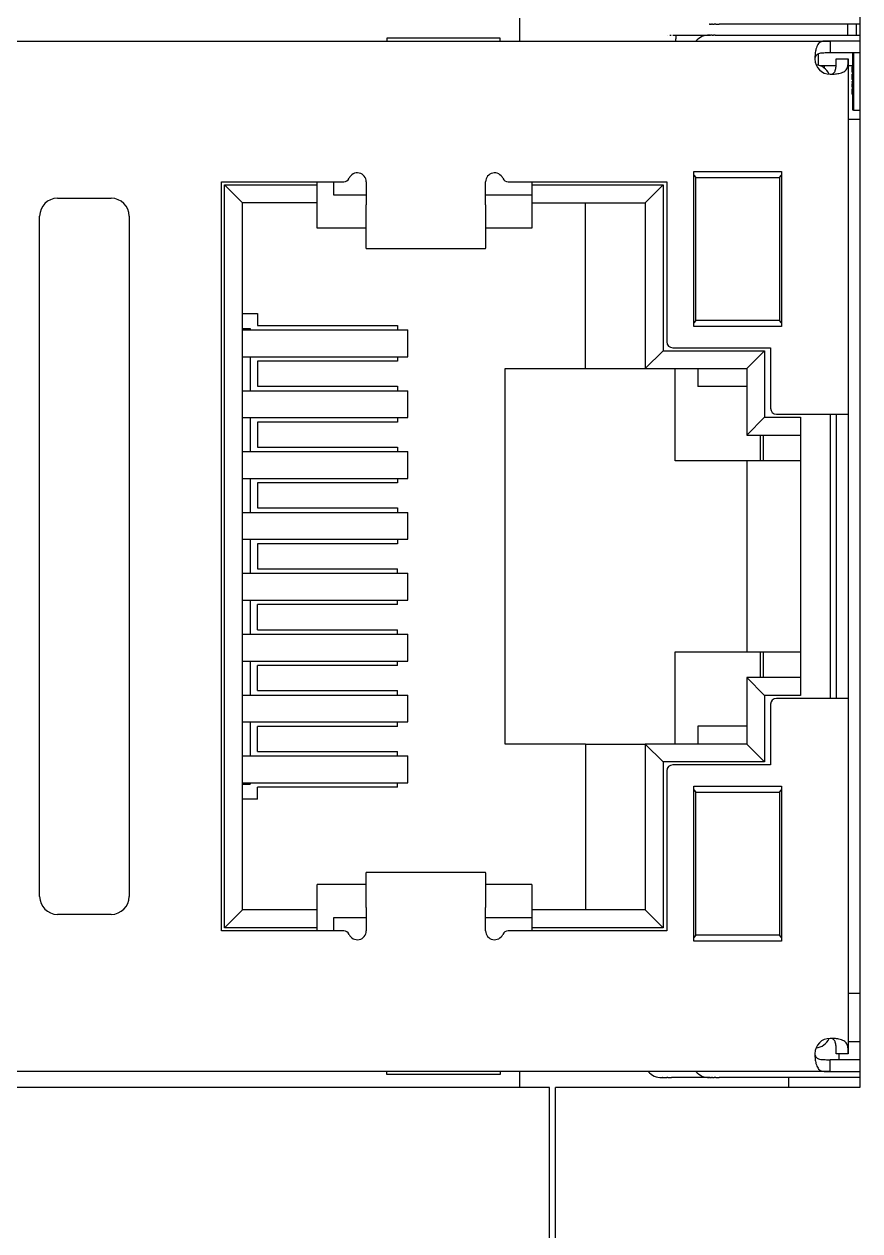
# Model space of a CAD drawing. Header units: inches. Extents: x 17 to 3130, y 15 to 659.
# Drawn here: x 1760.06 to 1774.06, y 227.66 to 247.88 of the extents above; entities that cross this region are included whole.
import ezdxf

# ---------------------------------------------------------------- set-up
doc = ezdxf.new("R2010")
doc.units = ezdxf.units.IN
doc.header["$MEASUREMENT"] = 0
doc.layers.add('Sichtbare Kanten(DIN)', color=7, linetype='Continuous', lineweight=25)

msp = doc.modelspace()

# ---------------------------------------------------------------- linework, layer by layer
at = {"layer": 'Sichtbare Kanten(DIN)'}
for p, q in [((1774.06406, 265.50861), (1774.06406, 230.05861)), ((1768.35881, 247.97849), (1768.35881, 247.59549)), ((1771.54068, 247.87849), (1771.54636, 247.87849)), ((1771.5553, 247.87849), (1771.54636, 247.87849)), ((1771.5553, 247.87849), (1771.57554, 247.87849)), ((1771.59252, 247.87849), (1771.57554, 247.87849)), ((1771.59252, 247.87849), (1771.62447, 247.87849)), ((1771.64749, 247.87849), (1771.62447, 247.87849)), ((1771.64749, 247.87849), (1771.70669, 247.87849)), ((1774.06406, 247.87849), (1771.70669, 247.87849)), ((1773.85881, 247.87849), (1773.85881, 247.69549)), ((1774.00649, 247.69549), (1774.00649, 247.87849)), ((1748.61683, 247.59549), (1773.56683, 247.59549)), ((1768.03795, 247.64383), (1766.13795, 247.64383)), ((1766.13795, 247.64383), (1766.13795, 247.59549)), ((1768.03795, 247.59549), (1768.03795, 247.64383)), ((1770.84056, 247.69549), (1770.84166, 247.69549)), ((1770.88065, 247.69549), (1770.90083, 247.69549)), ((1770.92723, 247.69549), (1770.99006, 247.69549)), ((1770.99006, 247.69549), (1771.54056, 247.69549)), ((1771.54056, 247.69549), (1771.54194, 247.69549)), ((1771.55143, 247.69549), (1771.54194, 247.69549)), ((1771.55143, 247.69549), (1771.56237, 247.69549)), ((1771.58617, 247.69549), (1771.56237, 247.69549)), ((1771.58617, 247.69549), (1771.60833, 247.69549)), ((1771.63855, 247.69549), (1771.60833, 247.69549)), ((1771.63855, 247.69549), (1771.70667, 247.69549)), ((1771.70667, 247.69549), (1774.06406, 247.69549)), ((1774.06406, 247.59549), (1773.56683, 247.59549)), ((1773.56683, 247.59549), (1773.56683, 247.39549)), ((1773.36683, 247.37888), (1773.36683, 247.19044)), ((1774.06406, 247.39549), (1773.56683, 247.39549)), ((1773.94683, 246.43449), (1773.94683, 247.39549)), ((1773.95683, 247.39549), (1773.95683, 246.43449)), ((1773.66546, 247.18049), (1773.40213, 247.18049)), ((1773.46683, 247.18049), (1773.46683, 247.14549)), ((1773.66683, 247.29549), (1773.86683, 247.29549)), ((1773.86683, 247.29549), (1773.86683, 241.34049)), ((1773.94683, 247.18049), (1773.86683, 247.18049)), ((1773.93683, 247.07241), (1773.93683, 247.16033)), ((1773.94483, 247.16833), (1773.94683, 247.16833)), ((1773.93683, 246.91172), (1773.93683, 246.91623)), ((1773.93683, 246.91172), (1773.93683, 246.89572)), ((1773.94483, 247.06441), (1773.94683, 247.06441)), ((1773.94483, 247.04731), (1773.94683, 247.04731)), ((1773.94483, 246.99603), (1773.94683, 246.99603)), ((1773.94483, 246.96029), (1773.94683, 246.96029)), ((1773.94483, 246.94474), (1773.94683, 246.94474)), ((1773.94483, 246.92423), (1773.94683, 246.92423)), ((1773.93683, 246.89121), (1773.93683, 246.89572)), ((1773.93683, 246.89121), (1773.93683, 246.87521)), ((1773.93683, 246.82146), (1773.93683, 246.87521)), ((1773.94483, 246.90372), (1773.94683, 246.90372)), ((1773.94683, 246.88321), (1773.94483, 246.88321)), ((1773.94683, 246.81346), (1773.94483, 246.81346)), ((1773.94483, 246.80115), (1773.94683, 246.80115)), ((1773.94483, 246.74987), (1773.94683, 246.74987)), ((1773.94483, 246.71413), (1773.94683, 246.71413)), ((1773.94483, 246.69859), (1773.94683, 246.69859)), ((1773.95683, 246.43449), (1773.94683, 246.43449)), ((1773.95683, 246.43449), (1774.06406, 246.43449)), ((1774.06406, 246.28114), (1773.86683, 246.28114)), ((1771.28183, 242.81049), (1771.28183, 245.41049)), ((1771.28183, 245.41049), (1772.75183, 245.41049)), ((1771.28183, 245.34549), (1771.31683, 245.31049)), ((1771.31683, 245.31049), (1772.71683, 245.31049)), ((1771.31683, 242.91049), (1771.31683, 245.31049)), ((1772.71683, 245.31049), (1772.75183, 245.34549)), ((1772.71683, 245.31049), (1772.71683, 242.91049)), ((1772.75183, 245.41049), (1772.75183, 242.81049)), ((1763.36683, 232.68549), (1763.36683, 245.23549)), ((1763.36683, 245.23549), (1765.41271, 245.23549)), ((1763.41683, 232.73549), (1763.41683, 245.18549)), ((1763.41683, 245.18549), (1764.96683, 245.18549)), ((1763.41683, 245.18549), (1763.71683, 244.88549)), ((1764.96683, 245.18549), (1764.96683, 245.23549)), ((1764.96683, 244.88549), (1764.96683, 245.18549)), ((1765.24683, 245.01049), (1765.24683, 245.23549)), ((1765.79183, 245.23549), (1765.79183, 244.84997)), ((1767.79183, 244.84997), (1767.79183, 245.23549)), ((1768.17096, 245.23549), (1770.82683, 245.23549)), ((1768.56683, 245.23549), (1768.56683, 245.18549)), ((1768.56683, 245.18549), (1768.56683, 244.88549)), ((1768.56683, 245.18549), (1770.76683, 245.18549)), ((1770.76683, 245.18549), (1770.46683, 244.88549)), ((1770.76683, 245.18549), (1770.76683, 242.40549)), ((1770.82683, 245.23549), (1770.82683, 242.55549)), ((1760.61683, 244.96049), (1761.51683, 244.96049)), ((1764.96683, 244.88549), (1763.71683, 244.88549)), ((1763.71683, 233.03549), (1763.71683, 244.88549)), ((1764.96683, 244.46049), (1764.96683, 244.88549)), ((1765.79183, 245.01049), (1765.24683, 245.01049)), ((1768.56683, 245.01049), (1767.79183, 245.01049)), ((1768.56683, 244.88549), (1768.56683, 244.46049)), ((1768.56683, 244.88549), (1770.46683, 244.88549)), ((1769.46683, 242.10549), (1769.46683, 244.88549)), ((1770.46683, 244.88549), (1770.46683, 242.10549)), ((1765.79183, 244.12497), (1765.79183, 244.84997)), ((1767.79183, 244.84997), (1767.79183, 244.12497)), ((1760.31683, 233.26049), (1760.31683, 244.66049)), ((1761.81683, 244.66049), (1761.81683, 233.26049)), ((1765.79183, 244.46049), (1764.96683, 244.46049)), ((1768.56683, 244.46049), (1767.79183, 244.46049)), ((1765.79183, 244.12497), (1765.79183, 244.11049)), ((1767.79183, 244.11049), (1765.79183, 244.11049)), ((1767.79183, 244.11049), (1767.79183, 244.12497)), ((1763.71683, 243.02718), (1763.96683, 243.02718)), ((1763.96683, 243.02718), (1763.96683, 242.83049)), ((1771.31683, 242.91049), (1771.28183, 242.87549)), ((1772.71683, 242.91049), (1771.31683, 242.91049)), ((1772.75183, 242.87549), (1772.71683, 242.91049)), ((1763.71683, 242.78049), (1763.84683, 242.78049)), ((1763.71683, 242.75549), (1766.48791, 242.75549)), ((1763.84683, 242.78049), (1763.84683, 242.75549)), ((1763.96683, 242.83049), (1766.31687, 242.83049)), ((1766.31687, 242.83049), (1766.31687, 242.75549)), ((1766.48791, 242.30549), (1766.48791, 242.75549)), ((1772.75183, 242.81049), (1771.28183, 242.81049)), ((1763.71683, 242.30549), (1766.48791, 242.30549)), ((1763.84683, 242.30549), (1763.84683, 241.73549)), ((1766.31687, 242.30549), (1766.31687, 242.23049)), ((1770.76683, 242.40549), (1770.46683, 242.10549)), ((1770.76683, 242.40549), (1772.46683, 242.40549)), ((1770.92683, 242.45549), (1772.56683, 242.45549)), ((1772.46683, 242.40549), (1772.16683, 242.10549)), ((1772.46683, 242.40549), (1772.46683, 241.29049)), ((1772.56683, 242.45549), (1772.56683, 241.44049)), ((1766.31687, 242.23049), (1763.96683, 242.23049)), ((1763.96683, 242.23049), (1763.96683, 241.81049)), ((1768.11683, 235.81549), (1768.11683, 242.10549)), ((1768.11683, 242.10549), (1769.46683, 242.10549)), ((1769.46683, 242.10549), (1770.46683, 242.10549)), ((1770.46683, 242.10549), (1772.16683, 242.10549)), ((1770.96683, 240.56049), (1770.96683, 242.10549)), ((1771.34683, 242.10549), (1771.34683, 241.80549)), ((1772.16683, 242.10549), (1772.16683, 240.99049)), ((1763.71683, 241.73549), (1766.48791, 241.73549)), ((1763.96683, 241.81049), (1766.31687, 241.81049)), ((1766.31687, 241.81049), (1766.31687, 241.73549)), ((1766.48791, 241.28549), (1766.48791, 241.73549)), ((1772.16683, 241.80549), (1771.34683, 241.80549)), ((1763.71683, 241.28549), (1766.48791, 241.28549)), ((1763.84683, 241.28549), (1763.84683, 240.71549)), ((1766.31687, 241.28549), (1766.31687, 241.21049)), ((1772.46683, 241.29049), (1772.16683, 240.99049)), ((1772.46683, 241.29049), (1773.06683, 241.29049)), ((1772.66683, 241.34049), (1773.56683, 241.34049)), ((1773.06683, 241.29049), (1773.06683, 236.63049)), ((1773.56683, 241.34049), (1773.56683, 236.58049)), ((1773.56683, 241.34049), (1773.86683, 241.34049)), ((1773.66683, 241.34049), (1773.66683, 236.58049)), ((1773.86683, 241.34049), (1773.86683, 236.58049)), ((1766.31687, 241.21049), (1763.96683, 241.21049)), ((1763.96683, 241.21049), (1763.96683, 240.79049)), ((1772.16683, 240.99049), (1773.06683, 240.99049)), ((1772.39683, 240.56049), (1772.39683, 240.99049)), ((1772.44683, 240.56049), (1772.44683, 240.99049)), ((1763.71683, 240.71549), (1766.48791, 240.71549)), ((1763.96683, 240.79049), (1766.31687, 240.79049)), ((1766.31687, 240.79049), (1766.31687, 240.71549)), ((1766.48791, 240.26549), (1766.48791, 240.71549)), ((1772.16683, 240.56049), (1770.96683, 240.56049)), ((1773.06683, 240.56049), (1772.16683, 240.56049)), ((1772.16683, 240.56049), (1772.16683, 237.36049)), ((1763.71683, 240.26549), (1766.48791, 240.26549)), ((1763.84683, 240.26549), (1763.84683, 239.69549)), ((1766.31687, 240.26549), (1766.31687, 240.19049)), ((1766.31687, 240.19049), (1763.96683, 240.19049)), ((1763.96683, 240.19049), (1763.96683, 239.77049)), ((1763.71683, 239.69549), (1766.48791, 239.69549)), ((1763.96683, 239.77049), (1766.31687, 239.77049)), ((1766.31687, 239.77049), (1766.31687, 239.69549)), ((1766.48791, 239.24549), (1766.48791, 239.69549)), ((1763.71683, 239.24549), (1766.48791, 239.24549)), ((1763.84683, 239.24549), (1763.84683, 238.67549)), ((1766.31687, 239.24549), (1766.31687, 239.17049)), ((1766.31687, 239.17049), (1763.96683, 239.17049)), ((1763.96683, 239.17049), (1763.96683, 238.75049)), ((1763.71683, 238.67549), (1766.48791, 238.67549)), ((1763.96683, 238.75049), (1766.31687, 238.75049)), ((1766.31687, 238.67549), (1766.31687, 238.75049)), ((1766.48791, 238.22549), (1766.48791, 238.67549)), ((1763.71683, 238.22549), (1766.48791, 238.22549)), ((1763.84683, 238.22549), (1763.84683, 237.65549)), ((1766.31687, 238.15049), (1766.31687, 238.22549)), ((1766.31687, 238.15049), (1763.96683, 238.15049)), ((1763.96683, 237.73049), (1763.96683, 238.15049)), ((1763.71683, 237.65549), (1766.48791, 237.65549)), ((1763.96683, 237.73049), (1766.31687, 237.73049)), ((1766.31687, 237.65549), (1766.31687, 237.73049)), ((1766.48791, 237.20549), (1766.48791, 237.65549)), ((1763.71683, 237.20549), (1766.48791, 237.20549)), ((1763.84683, 237.20549), (1763.84683, 236.63549)), ((1766.31687, 237.13049), (1766.31687, 237.20549)), ((1770.96683, 237.36049), (1772.16683, 237.36049)), ((1770.96683, 235.81549), (1770.96683, 237.36049)), ((1772.16683, 237.36049), (1773.06683, 237.36049)), ((1772.39683, 236.93049), (1772.39683, 237.36049)), ((1772.44683, 236.93049), (1772.44683, 237.36049)), ((1766.31687, 237.13049), (1763.96683, 237.13049)), ((1763.96683, 236.71049), (1763.96683, 237.13049)), ((1773.06683, 236.93049), (1772.16683, 236.93049)), ((1772.46683, 236.63049), (1772.16683, 236.93049)), ((1772.16683, 236.93049), (1772.16683, 235.81549)), ((1763.71683, 236.63549), (1766.48791, 236.63549)), ((1763.96683, 236.71049), (1766.31687, 236.71049)), ((1766.31687, 236.63549), (1766.31687, 236.71049)), ((1766.48791, 236.18549), (1766.48791, 236.63549)), ((1773.06683, 236.63049), (1772.46683, 236.63049)), ((1772.46683, 236.63049), (1772.46683, 235.51549)), ((1772.56683, 236.48049), (1772.56683, 235.46549)), ((1773.56683, 236.58049), (1772.66683, 236.58049)), ((1773.86683, 236.58049), (1773.56683, 236.58049)), ((1773.86683, 236.58049), (1773.86683, 230.62549)), ((1763.71683, 236.18549), (1766.48791, 236.18549)), ((1763.84683, 236.18549), (1763.84683, 235.61549)), ((1766.31687, 236.11049), (1763.96683, 236.11049)), ((1763.96683, 235.69049), (1763.96683, 236.11049)), ((1766.31687, 236.11049), (1766.31687, 236.18549)), ((1772.16683, 236.11549), (1771.34683, 236.11549)), ((1771.34683, 236.11549), (1771.34683, 235.81549)), ((1769.46683, 235.81549), (1768.11683, 235.81549)), ((1769.46683, 235.81549), (1769.46683, 233.03549)), ((1769.46683, 235.81549), (1770.46683, 235.81549)), ((1770.46683, 235.81549), (1770.46683, 233.03549)), ((1772.16683, 235.81549), (1770.46683, 235.81549)), ((1770.76683, 235.51549), (1770.46683, 235.81549)), ((1772.46683, 235.51549), (1772.16683, 235.81549)), ((1763.71683, 235.61549), (1766.48791, 235.61549)), ((1763.96683, 235.69049), (1766.31687, 235.69049)), ((1766.31687, 235.61549), (1766.31687, 235.69049)), ((1766.48791, 235.16549), (1766.48791, 235.61549)), ((1772.46683, 235.51549), (1770.76683, 235.51549)), ((1770.76683, 235.51549), (1770.76683, 232.73549)), ((1772.56683, 235.46549), (1770.92683, 235.46549)), ((1770.82683, 235.36549), (1770.82683, 232.68549)), ((1763.71683, 235.16549), (1766.48791, 235.16549)), ((1763.71683, 235.14049), (1763.84683, 235.14049)), ((1763.84683, 235.16549), (1763.84683, 235.14049)), ((1766.31687, 235.09049), (1763.96683, 235.09049)), ((1763.96683, 234.89379), (1763.96683, 235.09049)), ((1766.31687, 235.09049), (1766.31687, 235.16549)), ((1771.28183, 232.51049), (1771.28183, 235.11049)), ((1771.28183, 235.11049), (1772.75183, 235.11049)), ((1771.28183, 235.04549), (1771.31683, 235.01049)), ((1771.31683, 235.01049), (1772.71683, 235.01049)), ((1771.31683, 232.61049), (1771.31683, 235.01049)), ((1772.71683, 235.01049), (1772.75183, 235.04549)), ((1772.71683, 235.01049), (1772.71683, 232.61049)), ((1772.75183, 235.11049), (1772.75183, 232.51049)), ((1763.96683, 234.89379), (1763.71683, 234.89379)), ((1765.79183, 233.66549), (1765.79183, 233.65717)), ((1765.79183, 233.66549), (1767.79183, 233.66549)), ((1765.79183, 233.07717), (1765.79183, 233.65717)), ((1767.79183, 233.65717), (1767.79183, 233.66549)), ((1767.79183, 233.65717), (1767.79183, 233.07717)), ((1764.96683, 233.03549), (1764.96683, 233.46049)), ((1765.79183, 233.46049), (1764.96683, 233.46049)), ((1768.56683, 233.46049), (1767.79183, 233.46049)), ((1768.56683, 233.46049), (1768.56683, 233.03549)), ((1761.51683, 232.96049), (1760.61683, 232.96049)), ((1763.41683, 232.73549), (1763.71683, 233.03549)), ((1764.96683, 233.03549), (1763.71683, 233.03549)), ((1764.96683, 232.73549), (1764.96683, 233.03549)), ((1765.79183, 233.07717), (1765.79183, 232.68549)), ((1767.79183, 232.68549), (1767.79183, 233.07717)), ((1768.56683, 233.03549), (1768.56683, 232.73549)), ((1770.46683, 233.03549), (1768.56683, 233.03549)), ((1770.76683, 232.73549), (1770.46683, 233.03549)), ((1765.24683, 232.68549), (1765.24683, 232.91049)), ((1765.24683, 232.91049), (1765.79183, 232.91049)), ((1767.79183, 232.91049), (1768.56683, 232.91049)), ((1765.41271, 232.68549), (1763.36683, 232.68549)), ((1764.96683, 232.73549), (1763.41683, 232.73549)), ((1764.96683, 232.68549), (1764.96683, 232.73549)), ((1770.82683, 232.68549), (1768.17096, 232.68549)), ((1768.56683, 232.73549), (1768.56683, 232.68549)), ((1770.76683, 232.73549), (1768.56683, 232.73549)), ((1771.31683, 232.61049), (1771.28183, 232.57549)), ((1772.71683, 232.61049), (1771.31683, 232.61049)), ((1772.75183, 232.57549), (1772.71683, 232.61049)), ((1772.75183, 232.51049), (1771.28183, 232.51049)), ((1773.86683, 231.63983), (1774.06406, 231.63983)), ((1774.06406, 230.82309), (1773.86683, 230.82309)), ((1773.86683, 230.52549), (1773.56683, 230.52549)), ((1773.56683, 230.32549), (1773.56683, 230.52549)), ((1773.86683, 230.62549), (1773.66683, 230.62549)), ((1773.71683, 230.52549), (1773.71683, 230.62549)), ((1774.06406, 230.52549), (1773.86683, 230.52549)), ((1773.56683, 230.32549), (1748.61683, 230.32549)), ((1766.13795, 230.27714), (1766.13795, 230.32549)), ((1768.03795, 230.32549), (1768.03795, 230.27714)), ((1768.35881, 230.32549), (1768.35881, 230.05861)), ((1773.56683, 230.32549), (1773.86683, 230.32549)), ((1773.86683, 230.32549), (1774.06406, 230.32549)), ((1768.03795, 230.27714), (1766.13795, 230.27714)), ((1770.74061, 230.22549), (1770.74059, 230.22549)), ((1770.74061, 230.22549), (1770.74772, 230.22549)), ((1770.75369, 230.22549), (1770.82868, 230.22549)), ((1770.84417, 230.22549), (1770.90675, 230.22549)), ((1771.54055, 230.22549), (1770.90675, 230.22549)), ((1771.54068, 230.22549), (1771.54056, 230.22549)), ((1771.54068, 230.22549), (1771.54636, 230.22549)), ((1771.5553, 230.22549), (1771.54636, 230.22549)), ((1771.5553, 230.22549), (1771.57554, 230.22549)), ((1771.59252, 230.22549), (1771.57554, 230.22549)), ((1771.59252, 230.22549), (1771.62447, 230.22549)), ((1771.64749, 230.22549), (1771.62447, 230.22549)), ((1771.64749, 230.22549), (1771.70669, 230.22549)), ((1774.06406, 230.22549), (1771.70669, 230.22549)), ((1772.86683, 230.22549), (1772.86683, 230.05861)), ((1768.86406, 230.05861), (1748.56406, 230.05861)), ((1768.86406, 225.25861), (1768.86406, 230.05861)), ((1774.06406, 230.05861), (1768.96406, 230.05861)), ((1768.96406, 225.25861), (1768.96406, 230.05861))]:
    msp.add_line(p, q, dxfattribs=at)
for centre, radius, start, end in [((1771.54061, 247.39549), 0.3, 90.008443, 138.189685), ((1773.56683, 247.29549), 0.25708, 180, 270), ((1773.31683, 246.94549), 0.25, 21.97813, 86.946514), ((1773.94483, 247.16033), 0.008, 90, 180), ((1773.94483, 247.07241), 0.008, 180, 270), ((1773.94483, 246.91623), 0.008, 90, 180), ((1773.94483, 246.89572), 0.008, 90, 180), ((1773.94483, 246.89121), 0.008, 180, 270), ((1773.94483, 246.82146), 0.008, 180, 270), ((1765.41271, 245.33549), 0.1, 270, 336.421821), ((1765.64183, 245.23549), 0.15, 0, 156.421822), ((1767.94183, 245.23549), 0.15, 23.578178, 180), ((1768.17096, 245.33549), 0.1, 203.578178, 270), ((1760.61683, 244.66049), 0.3, 90, 180), ((1761.51683, 244.66049), 0.3, 0, 90), ((1770.92683, 242.55549), 0.1, 180, 270), ((1772.66683, 241.44049), 0.1, 180, 270), ((1772.66683, 236.48049), 0.1, 90, 180), ((1770.92683, 235.36549), 0.1, 90, 180), ((1760.61683, 233.26049), 0.3, 180, 270), ((1761.51683, 233.26049), 0.3, 270, 0), ((1765.41271, 232.58549), 0.1, 23.578178, 90), ((1765.64183, 232.68549), 0.15, 203.578179, 0), ((1767.94183, 232.68549), 0.15, 180, 336.421821), ((1768.17096, 232.58549), 0.1, 90, 156.421823), ((1773.56683, 230.62549), 0.25708, 90, 180), ((1773.31683, 230.97549), 0.25, 273.053486, 338.021869), ((1770.74061, 230.52549), 0.3, 221.810315, 269.997921), ((1771.54061, 230.52549), 0.3, 221.810315, 269.991357)]:
    msp.add_arc(centre, radius, start, end, dxfattribs=at)
for centre, major_axis, ratio, start_param, end_param in [((1773.94483, 247.03931), (-0.008, 0), 0.99997017, 4.71246107, 6.28318532), ((1773.94483, 246.9959), (-0.008, 0), 0.01519112, 4.71238898, 6.28318526), ((1773.94483, 246.95274), (0, -0.008), 0.99982817, 4.71247227, 6.28318531), ((1773.94483, 246.79315), (-0.008, 0), 0.99997017, 4.71246107, 6.28318532), ((1773.94483, 246.74975), (-0.008, 0), 0.01519112, 4.71238898, 6.28318526), ((1773.94483, 246.70659), (0, -0.008), 0.99982817, 4.71247227, 6.28318531)]:
    msp.add_ellipse(centre, major_axis=major_axis, ratio=ratio, start_param=start_param, end_param=end_param, dxfattribs=at)
for points, knots in [([(1770.98072, 247.59549), (1770.98083, 247.59912), (1770.98095, 247.60267), (1770.98203, 247.63395), (1770.98321, 247.65614), (1770.9861, 247.68652), (1770.98775, 247.69466), (1770.98985, 247.69547), (1770.98996, 247.69549), (1770.99006, 247.69549)], [-0.0247221134, -0.0247221134, -0.0247221134, -0.0247221134, -0.0232579597, -0.0232579597, -0.0115365909, -0.0115365909, 0, 0, 0.0006011587, 0.0006011587, 0.0006011587, 0.0006011587]), ([(1773.56682, 247.59549), (1773.55234, 247.59549), (1773.53806, 247.59551), (1773.50958, 247.59532), (1773.49572, 247.59508), (1773.45617, 247.59292), (1773.43364, 247.58931), (1773.39277, 247.57274), (1773.37613, 247.55911), (1773.34805, 247.51956), (1773.33655, 247.4931), (1773.32179, 247.43632), (1773.31736, 247.41033), (1773.31128, 247.35461), (1773.30976, 247.32515), (1773.30976, 247.2955)], [-0.0621463058, -0.0621463058, -0.0621463058, -0.0621463058, -0.0572938323, -0.0572938323, -0.0521627349, -0.0521627349, -0.041621349, -0.041621349, -0.0297529403, -0.0297529403, -0.0175745534, -0.0175745534, -0.0088998889, -0.0088998889, -0.000001, -0.000001, -0.000001, -0.000001]), ([(1773.56682, 247.39549), (1773.53847, 247.39549), (1773.50967, 247.39562), (1773.4519, 247.39454), (1773.42705, 247.39298), (1773.37948, 247.38528), (1773.36245, 247.37791), (1773.34306, 247.36579), (1773.33273, 247.35793), (1773.31968, 247.33833), (1773.31598, 247.33037), (1773.31103, 247.3133), (1773.30976, 247.30448), (1773.30976, 247.2955)], [-0.0285717575, -0.0285717575, -0.0285717575, -0.0285717575, -0.0235461451, -0.0235461451, -0.0180263128, -0.0180263128, -0.0105113236, -0.0105113236, -0.005512376, -0.005512376, -0.0026982908, -0.0026982908, -0.000001, -0.000001, -0.000001, -0.000001]), ([(1773.56684, 247.03841), (1773.57583, 247.03841), (1773.58465, 247.03968), (1773.60172, 247.04463), (1773.60968, 247.04834), (1773.62927, 247.06138), (1773.63714, 247.07171), (1773.64926, 247.0911), (1773.65663, 247.10813), (1773.66432, 247.1557), (1773.66589, 247.18056), (1773.66696, 247.23832), (1773.66683, 247.26712), (1773.66683, 247.29548)], [-0.0483841219, -0.0483841219, -0.0483841219, -0.0483841219, -0.0438164021, -0.0438164021, -0.0390508951, -0.0390508951, -0.0305854335, -0.0305854335, -0.0178591866, -0.0178591866, -0.0085116259, -0.0085116259, -0.0000009978, -0.0000009978, -0.0000009978, -0.0000009978]), ([(1773.56684, 247.03841), (1773.59652, 247.03841), (1773.62601, 247.03994), (1773.68178, 247.04603), (1773.70778, 247.05046), (1773.76455, 247.06524), (1773.791, 247.07675), (1773.83053, 247.10486), (1773.84414, 247.1215), (1773.86061, 247.1622), (1773.86426, 247.18466), (1773.86643, 247.22444), (1773.86667, 247.23828), (1773.86686, 247.26674), (1773.86683, 247.28101), (1773.86683, 247.29548)], [-0.0564799696, -0.0564799696, -0.0564799696, -0.0564799696, -0.048346412, -0.048346412, -0.0404181973, -0.0404181973, -0.0292983019, -0.0292983019, -0.0184639305, -0.0184639305, -0.0089370656, -0.0089370656, -0.0043445517, -0.0043445517, -0.0000009999, -0.0000009999, -0.0000009999, -0.0000009999]), ([(1773.93683, 246.9959), (1773.93683, 247.00256), (1773.93683, 247.00953), (1773.93683, 247.01546), (1773.93683, 247.01872), (1773.93683, 247.02161), (1773.93683, 247.02404), (1773.93683, 247.02787), (1773.93683, 247.03067), (1773.93683, 247.03273), (1773.93683, 247.03639), (1773.93683, 247.03801), (1773.93683, 247.03875), (1773.93683, 247.03914), (1773.93683, 247.03926), (1773.93683, 247.03931)], [0.0000000008728, 0.0000000008728, 0.0000000008728, 0.0000000008728, 0.0000202257915, 0.0000202257915, 0.0000202257915, 0.0000313481933, 0.0000313481933, 0.0000313481933, 0.0000488864701, 0.0000488864701, 0.0000488864701, 0.0000801476146, 0.0000801476146, 0.0000801476146, 0.0000967735136, 0.0000967735136, 0.0000967735136, 0.0000967735136]), ([(1773.93683, 246.96659), (1773.93683, 246.9696), (1773.93684, 246.97309), (1773.93684, 246.97709), (1773.93684, 246.98286), (1773.93683, 246.98943), (1773.93683, 246.9959)], [0, 0, 0, 0, 0.0000135956099, 0.0000135956099, 0.0000135956099, 0.0000331786733, 0.0000331786733, 0.0000331786733, 0.0000331786733]), ([(1773.93683, 246.95275), (1773.93683, 246.95283), (1773.93683, 246.95303), (1773.93683, 246.95362), (1773.93683, 246.95421), (1773.93683, 246.95518), (1773.93683, 246.95682), (1773.93684, 246.95884), (1773.93683, 246.96196), (1773.93683, 246.96659)], [0, 0, 0, 0, 0.0000193122291, 0.0000193122291, 0.0000193122291, 0.0000388779519, 0.0000388779519, 0.0000388779519, 0.000063070822, 0.000063070822, 0.000063070822, 0.000063070822]), ([(1773.93683, 246.74975), (1773.93683, 246.7564), (1773.93683, 246.76337), (1773.93683, 246.7693), (1773.93683, 246.77257), (1773.93683, 246.77546), (1773.93683, 246.77789), (1773.93683, 246.78172), (1773.93683, 246.78452), (1773.93683, 246.78657), (1773.93683, 246.79024), (1773.93683, 246.79185), (1773.93683, 246.79259), (1773.93683, 246.79299), (1773.93683, 246.79311), (1773.93683, 246.79315)], [0.0000000008728, 0.0000000008728, 0.0000000008728, 0.0000000008728, 0.0000202257915, 0.0000202257915, 0.0000202257915, 0.0000313481933, 0.0000313481933, 0.0000313481933, 0.0000488864701, 0.0000488864701, 0.0000488864701, 0.0000801476146, 0.0000801476146, 0.0000801476146, 0.0000967735136, 0.0000967735136, 0.0000967735136, 0.0000967735136]), ([(1773.93683, 246.72043), (1773.93683, 246.72345), (1773.93684, 246.72694), (1773.93684, 246.73094), (1773.93684, 246.73671), (1773.93683, 246.74328), (1773.93683, 246.74975)], [0, 0, 0, 0, 0.0000135956099, 0.0000135956099, 0.0000135956099, 0.0000331786733, 0.0000331786733, 0.0000331786733, 0.0000331786733]), ([(1773.93683, 246.70659), (1773.93683, 246.70668), (1773.93683, 246.70687), (1773.93683, 246.70746), (1773.93683, 246.70806), (1773.93683, 246.70903), (1773.93683, 246.71067), (1773.93684, 246.71269), (1773.93683, 246.7158), (1773.93683, 246.72043)], [0, 0, 0, 0, 0.0000193122291, 0.0000193122291, 0.0000193122291, 0.0000388779519, 0.0000388779519, 0.0000388779519, 0.000063070822, 0.000063070822, 0.000063070822, 0.000063070822]), ([(1773.66683, 230.6255), (1773.66683, 230.65371), (1773.66696, 230.68235), (1773.66591, 230.73993), (1773.66436, 230.76467), (1773.65681, 230.81218), (1773.64953, 230.82933), (1773.63733, 230.84903), (1773.62947, 230.8594), (1773.6099, 230.87252), (1773.60191, 230.87627), (1773.58475, 230.88128), (1773.57588, 230.88257), (1773.56684, 230.88257)], [-0.0284889924, -0.0284889924, -0.0284889924, -0.0284889924, -0.0235228224, -0.0235228224, -0.0180511728, -0.0180511728, -0.0105391665, -0.0105391665, -0.0055454236, -0.0055454236, -0.0027139496, -0.0027139496, -0.000001, -0.000001, -0.000001, -0.000001]), ([(1773.86683, 230.6255), (1773.86683, 230.63998), (1773.86686, 230.65426), (1773.86667, 230.68275), (1773.86643, 230.6966), (1773.86426, 230.73616), (1773.86066, 230.75868), (1773.84409, 230.79955), (1773.83046, 230.81619), (1773.79091, 230.84428), (1773.76444, 230.85577), (1773.70766, 230.87054), (1773.68168, 230.87496), (1773.62596, 230.88104), (1773.5965, 230.88257), (1773.56684, 230.88257)], [-0.0621463058, -0.0621463058, -0.0621463058, -0.0621463058, -0.0572938323, -0.0572938323, -0.0521627349, -0.0521627349, -0.041621349, -0.041621349, -0.0297529403, -0.0297529403, -0.0175745534, -0.0175745534, -0.0088998889, -0.0088998889, -0.000001, -0.000001, -0.000001, -0.000001]), ([(1773.30976, 230.62548), (1773.30976, 230.61647), (1773.31104, 230.60762), (1773.31602, 230.59051), (1773.31974, 230.58253), (1773.33283, 230.56295), (1773.34318, 230.55509), (1773.36272, 230.54293), (1773.37981, 230.5356), (1773.42735, 230.52798), (1773.45215, 230.52643), (1773.50982, 230.52536), (1773.53854, 230.52549), (1773.56683, 230.52549)], [-0.0484694796, -0.0484694796, -0.0484694796, -0.0484694796, -0.0438752928, -0.0438752928, -0.0390812799, -0.0390812799, -0.0305941126, -0.0305941126, -0.0178270116, -0.0178270116, -0.008489301, -0.008489301, -0.000001, -0.000001, -0.000001, -0.000001]), ([(1773.30976, 230.62548), (1773.30976, 230.5958), (1773.31128, 230.56631), (1773.31737, 230.51055), (1773.32181, 230.48455), (1773.33659, 230.42777), (1773.34809, 230.40132), (1773.3762, 230.3618), (1773.39285, 230.34818), (1773.43354, 230.33172), (1773.45601, 230.32806), (1773.49579, 230.32589), (1773.50963, 230.32566), (1773.53809, 230.32547), (1773.55236, 230.32549), (1773.56682, 230.32549)], [-0.0564799772, -0.0564799772, -0.0564799772, -0.0564799772, -0.0483464175, -0.0483464175, -0.0404182007, -0.0404182007, -0.0292983049, -0.0292983049, -0.0184639334, -0.0184639334, -0.0089370695, -0.0089370695, -0.0043445537, -0.0043445537, -0.000001, -0.000001, -0.000001, -0.000001]), ([(1770.75368, 230.22549), (1770.75277, 230.22549), (1770.75191, 230.22549), (1770.75109, 230.22549), (1770.74986, 230.22549), (1770.74874, 230.22549), (1770.74772, 230.22549)], [0.3727686276, 0.3727686276, 0.3727686276, 0.3727686276, 0.3863636364, 0.3863636364, 0.3863636364, 0.406904817, 0.406904817, 0.406904817, 0.406904817]), ([(1770.84417, 230.22549), (1770.84205, 230.22549), (1770.83994, 230.22549), (1770.83784, 230.22549), (1770.83477, 230.22549), (1770.83171, 230.22549), (1770.82868, 230.22549)], [0.1228393678, 0.1228393678, 0.1228393678, 0.1228393678, 0.1363636364, 0.1363636364, 0.1363636364, 0.1560961503, 0.1560961503, 0.1560961503, 0.1560961503])]:
    msp.add_open_spline(points, degree=3, knots=knots, dxfattribs=at)
for points in [[(1773.94483, 246.96029), (1773.94066, 246.96029), (1773.93684, 246.96331), (1773.93683, 246.96659)], [(1773.94483, 246.71414), (1773.94066, 246.71414), (1773.93684, 246.71715), (1773.93683, 246.72043)]]:
    msp.add_open_spline(points, degree=3, dxfattribs=at)

doc.saveas('drawing.dxf')
